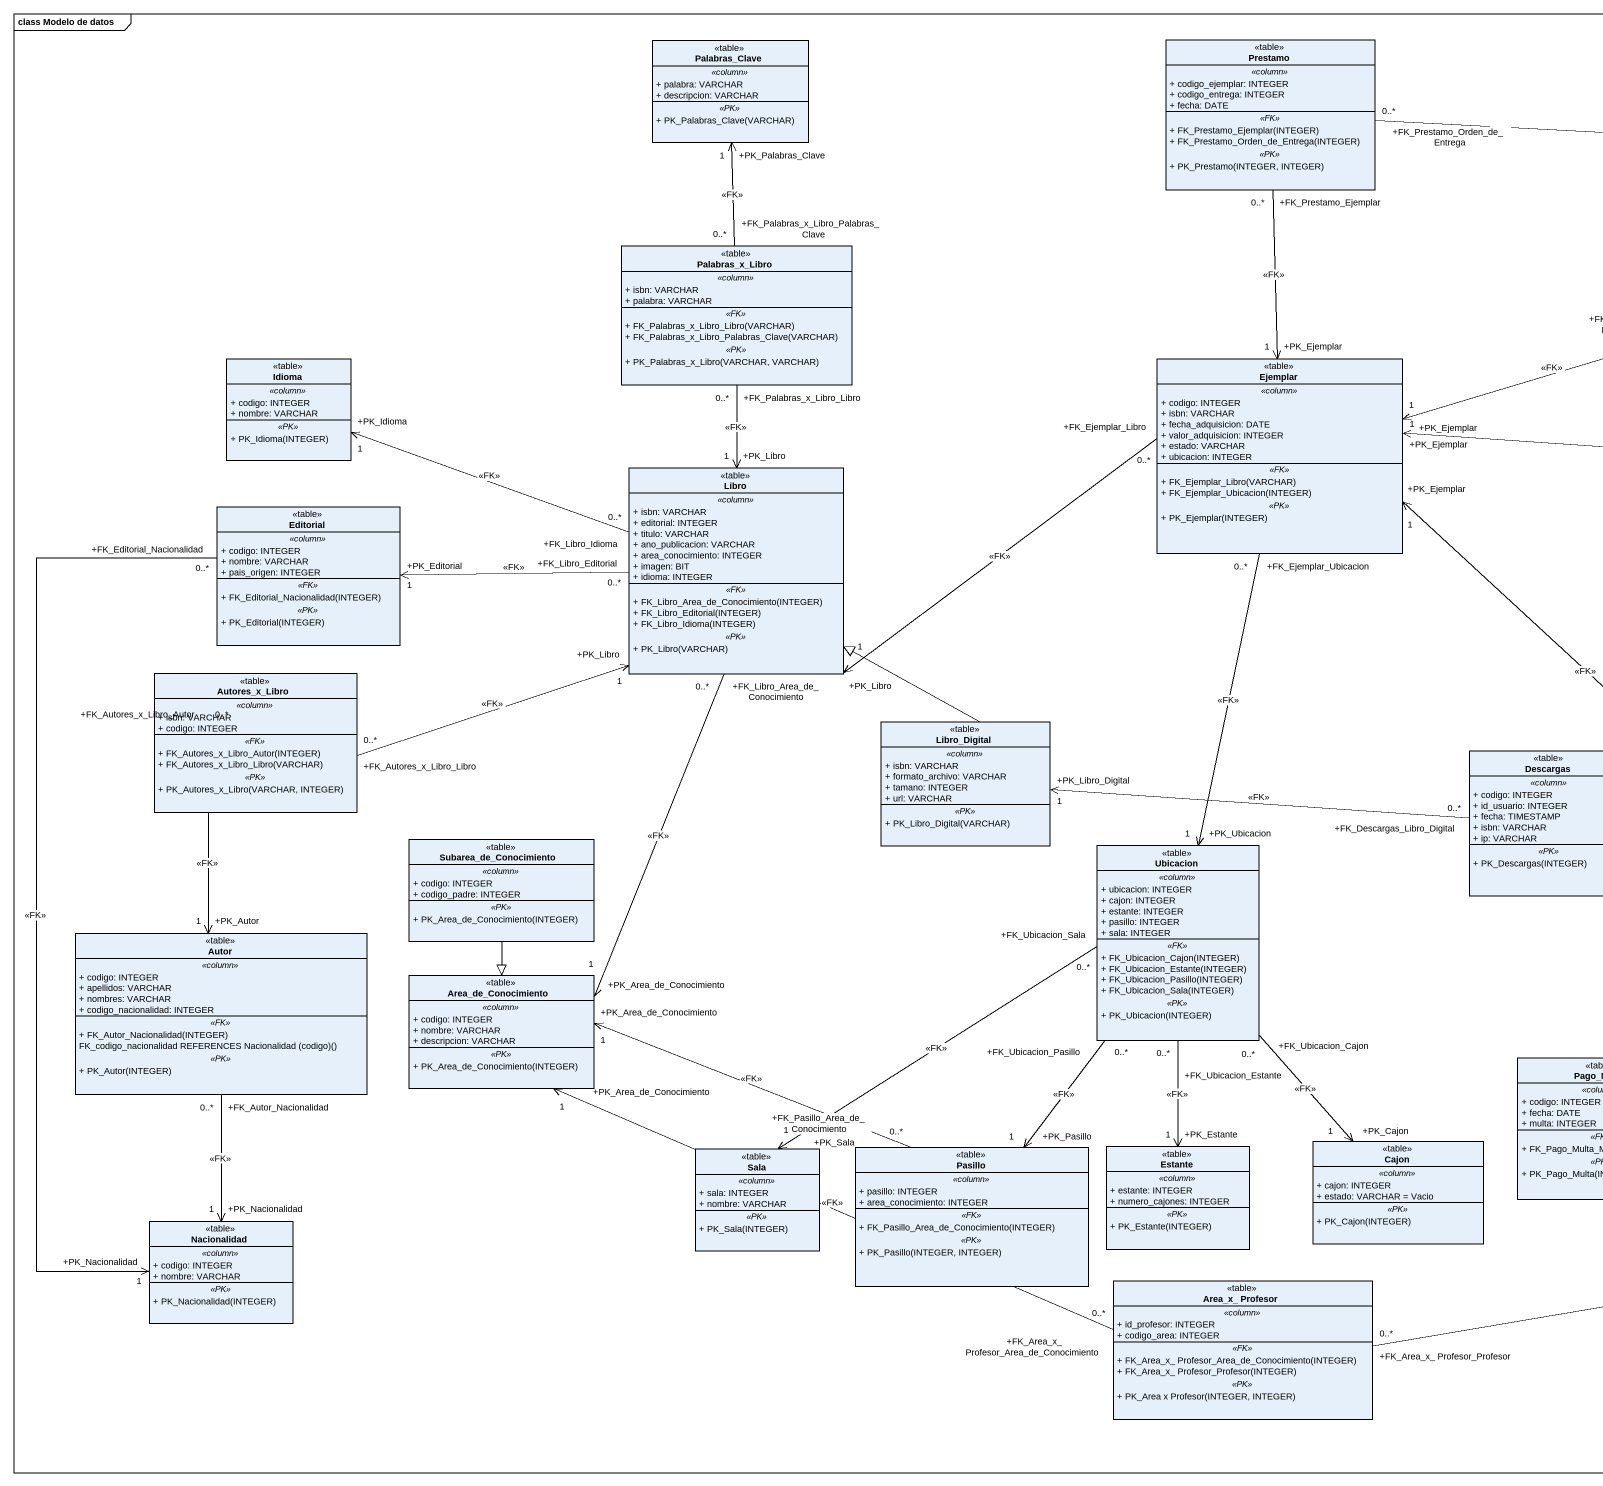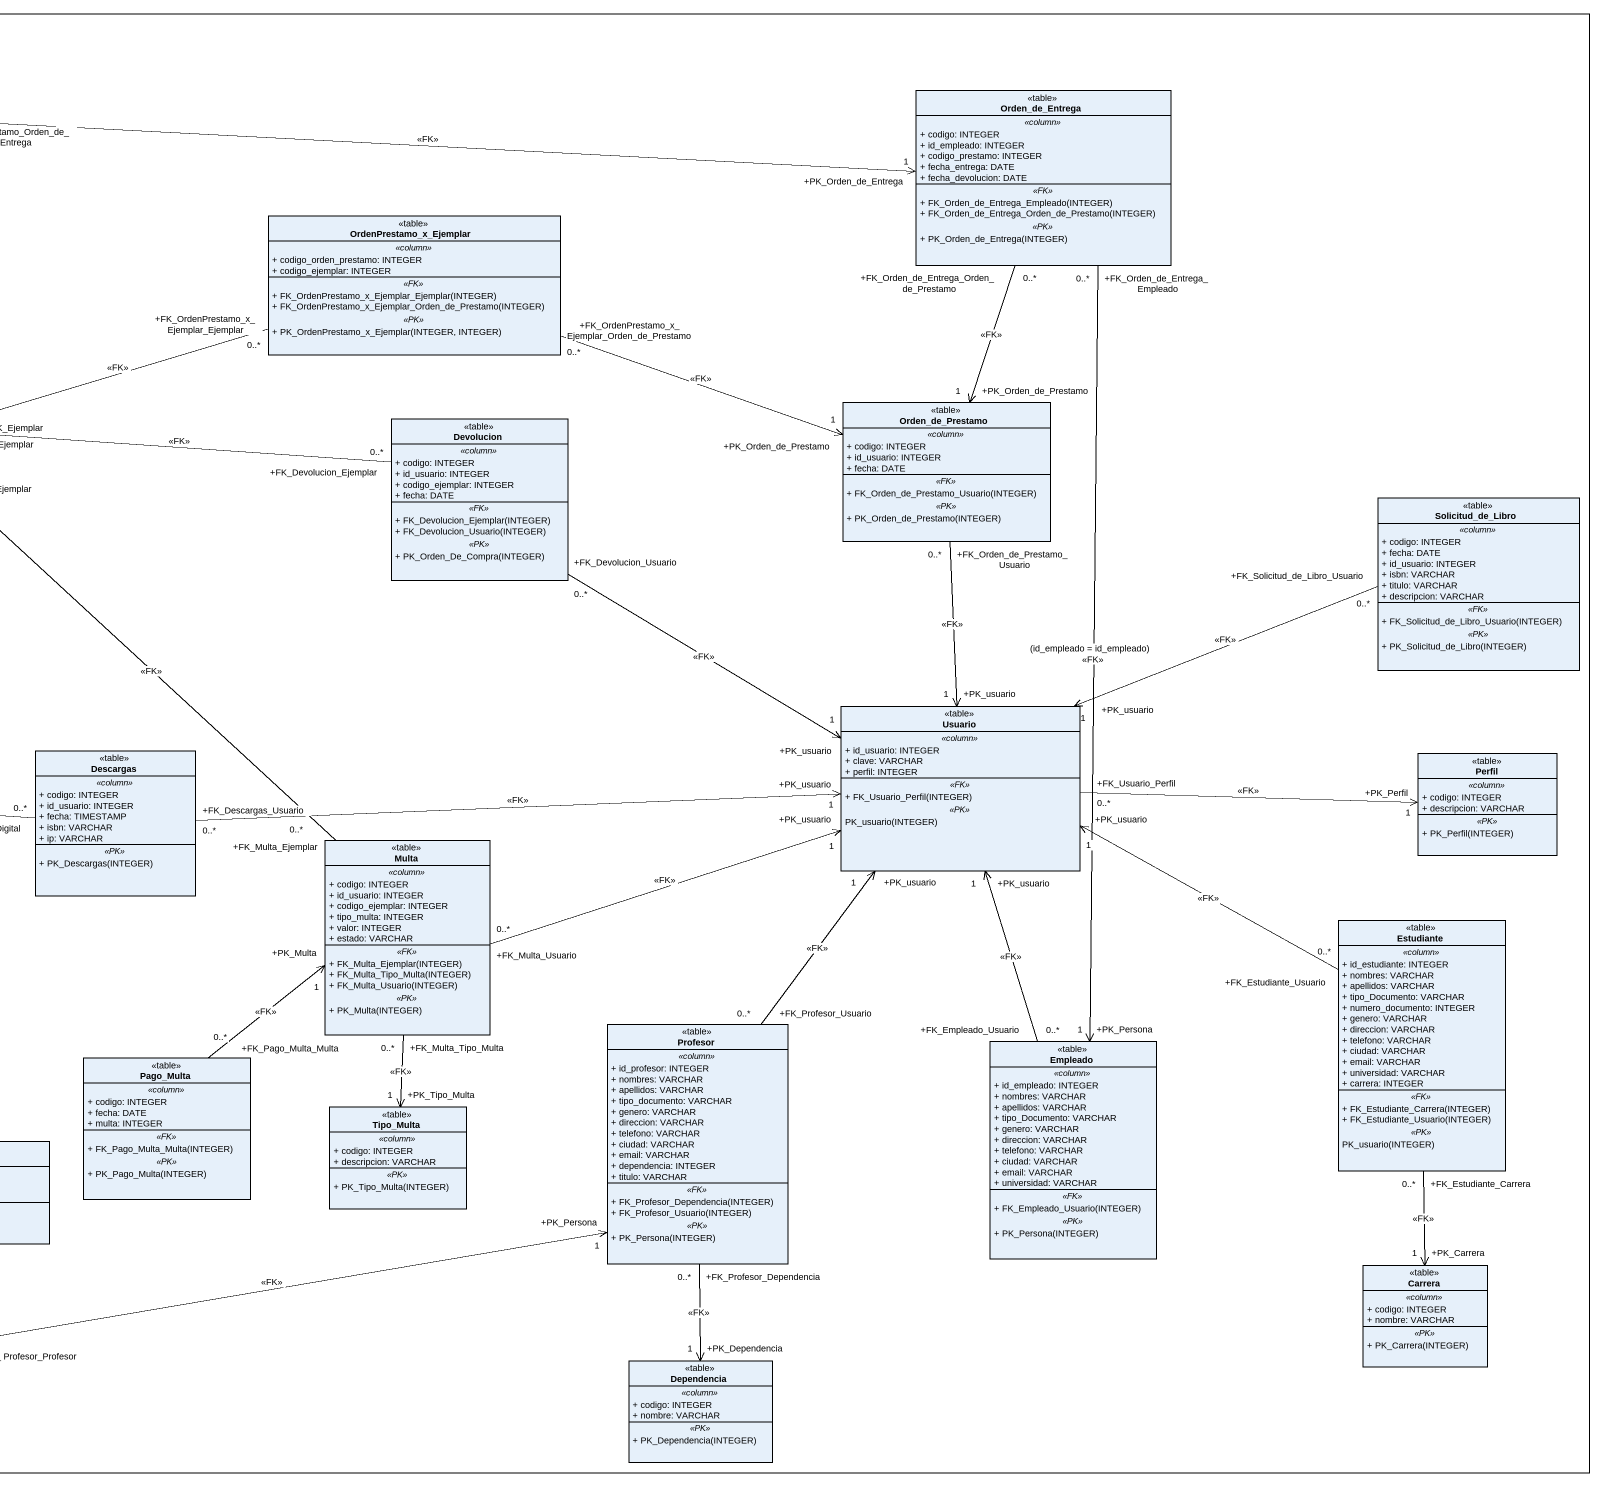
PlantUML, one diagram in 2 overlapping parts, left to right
@startuml
mainframe class Modelo de datos
hide circle
hide empty members
skinparam classAttributeIconSize 0
class Palabras_Clave <<table>> {
  .. <<column>> ..
  + palabra: VARCHAR
  + descripcion: VARCHAR
  .. <<PK>> ..
  + PK_Palabras_Clave(VARCHAR)
}
class Prestamo <<table>> {
  .. <<column>> ..
  + codigo_ejemplar: INTEGER
  + codigo_entrega: INTEGER
  + fecha: DATE
  .. <<FK>> ..
  + FK_Prestamo_Ejemplar(INTEGER)
  + FK_Prestamo_Orden_de_Entrega(INTEGER)
  .. <<PK>> ..
  + PK_Prestamo(INTEGER, INTEGER)
}
class Orden_de_Entrega <<table>> {
  .. <<column>> ..
  + codigo: INTEGER
  + id_empleado: INTEGER
  + codigo_prestamo: INTEGER
  + fecha_entrega: DATE
  + fecha_devolucion: DATE
  .. <<FK>> ..
  + FK_Orden_de_Entrega_Empleado(INTEGER)
  + FK_Orden_de_Entrega_Orden_de_Prestamo(INTEGER)
  .. <<PK>> ..
  + PK_Orden_de_Entrega(INTEGER)
}
class Palabras_x_Libro <<table>> {
  .. <<column>> ..
  + isbn: VARCHAR
  + palabra: VARCHAR
  .. <<FK>> ..
  + FK_Palabras_x_Libro_Libro(VARCHAR)
  + FK_Palabras_x_Libro_Palabras_Clave(VARCHAR)
  .. <<PK>> ..
  + PK_Palabras_x_Libro(VARCHAR, VARCHAR)
}
class OrdenPrestamo_x_Ejemplar <<table>> {
  .. <<column>> ..
  + codigo_orden_prestamo: INTEGER
  + codigo_ejemplar: INTEGER
  .. <<FK>> ..
  + FK_OrdenPrestamo_x_Ejemplar_Ejemplar(INTEGER)
  + FK_OrdenPrestamo_x_Ejemplar_Orden_de_Prestamo(INTEGER)
  .. <<PK>> ..
  + PK_OrdenPrestamo_x_Ejemplar(INTEGER, INTEGER)
}
class Idioma <<table>> {
  .. <<column>> ..
  + codigo: INTEGER
  + nombre: VARCHAR
  .. <<PK>> ..
  + PK_Idioma(INTEGER)
}
class Ejemplar <<table>> {
  .. <<column>> ..
  + codigo: INTEGER
  + isbn: VARCHAR
  + fecha_adquisicion: DATE
  + valor_adquisicion: INTEGER
  + estado: VARCHAR
  + ubicacion: INTEGER
  .. <<FK>> ..
  + FK_Ejemplar_Libro(VARCHAR)
  + FK_Ejemplar_Ubicacion(INTEGER)
  .. <<PK>> ..
  + PK_Ejemplar(INTEGER)
}
class Orden_de_Prestamo <<table>> {
  .. <<column>> ..
  + codigo: INTEGER
  + id_usuario: INTEGER
  + fecha: DATE
  .. <<FK>> ..
  + FK_Orden_de_Prestamo_Usuario(INTEGER)
  .. <<PK>> ..
  + PK_Orden_de_Prestamo(INTEGER)
}
class Devolucion <<table>> {
  .. <<column>> ..
  + codigo: INTEGER
  + id_usuario: INTEGER
  + codigo_ejemplar: INTEGER
  + fecha: DATE
  .. <<FK>> ..
  + FK_Devolucion_Ejemplar(INTEGER)
  + FK_Devolucion_Usuario(INTEGER)
  .. <<PK>> ..
  + PK_Orden_De_Compra(INTEGER)
}
class Libro <<table>> {
  .. <<column>> ..
  + isbn: VARCHAR
  + editorial: INTEGER
  + titulo: VARCHAR
  + ano_publicacion: VARCHAR
  + area_conocimiento: INTEGER
  + imagen: BIT
  + idioma: INTEGER
  .. <<FK>> ..
  + FK_Libro_Area_de_Conocimiento(INTEGER)
  + FK_Libro_Editorial(INTEGER)
  + FK_Libro_Idioma(INTEGER)
  .. <<PK>> ..
  + PK_Libro(VARCHAR)
}
class Editorial <<table>> {
  .. <<column>> ..
  + codigo: INTEGER
  + nombre: VARCHAR
  + pais_origen: INTEGER
  .. <<FK>> ..
  + FK_Editorial_Nacionalidad(INTEGER)
  .. <<PK>> ..
  + PK_Editorial(INTEGER)
}
class Solicitud_de_Libro <<table>> {
  .. <<column>> ..
  + codigo: INTEGER
  + fecha: DATE
  + id_usuario: INTEGER
  + isbn: VARCHAR
  + titulo: VARCHAR
  + descripcion: VARCHAR
  .. <<FK>> ..
  + FK_Solicitud_de_Libro_Usuario(INTEGER)
  .. <<PK>> ..
  + PK_Solicitud_de_Libro(INTEGER)
}
class Autores_x_Libro <<table>> {
  .. <<column>> ..
  + isbn: VARCHAR
  + codigo: INTEGER
  .. <<FK>> ..
  + FK_Autores_x_Libro_Autor(INTEGER)
  + FK_Autores_x_Libro_Libro(VARCHAR)
  .. <<PK>> ..
  + PK_Autores_x_Libro(VARCHAR, INTEGER)
}
class Usuario <<table>> {
  .. <<column>> ..
  + id_usuario: INTEGER
  + clave: VARCHAR
  + perfil: INTEGER
  .. <<FK>> ..
  + FK_Usuario_Perfil(INTEGER)
  .. <<PK>> ..
  PK_usuario(INTEGER)
}
class Libro_Digital <<table>> {
  .. <<column>> ..
  + isbn: VARCHAR
  + formato_archivo: VARCHAR
  + tamano: INTEGER
  + url: VARCHAR
  .. <<PK>> ..
  + PK_Libro_Digital(VARCHAR)
}
class Descargas <<table>> {
  .. <<column>> ..
  + codigo: INTEGER
  + id_usuario: INTEGER
  + fecha: TIMESTAMP
  + isbn: VARCHAR
  + ip: VARCHAR
  .. <<PK>> ..
  + PK_Descargas(INTEGER)
}
class Perfil <<table>> {
  .. <<column>> ..
  + codigo: INTEGER
  + descripcion: VARCHAR
  .. <<PK>> ..
  + PK_Perfil(INTEGER)
}
class Subarea_de_Conocimiento <<table>> {
  .. <<column>> ..
  + codigo: INTEGER
  + codigo_padre: INTEGER
  .. <<PK>> ..
  + PK_Area_de_Conocimiento(INTEGER)
}
class Ubicacion <<table>> {
  .. <<column>> ..
  + ubicacion: INTEGER
  + cajon: INTEGER
  + estante: INTEGER
  + pasillo: INTEGER
  + sala: INTEGER
  .. <<FK>> ..
  + FK_Ubicacion_Cajon(INTEGER)
  + FK_Ubicacion_Estante(INTEGER)
  + FK_Ubicacion_Pasillo(INTEGER)
  + FK_Ubicacion_Sala(INTEGER)
  .. <<PK>> ..
  + PK_Ubicacion(INTEGER)
}
class Multa <<table>> {
  .. <<column>> ..
  + codigo: INTEGER
  + id_usuario: INTEGER
  + codigo_ejemplar: INTEGER
  + tipo_multa: INTEGER
  + valor: INTEGER
  + estado: VARCHAR
  .. <<FK>> ..
  + FK_Multa_Ejemplar(INTEGER)
  + FK_Multa_Tipo_Multa(INTEGER)
  + FK_Multa_Usuario(INTEGER)
  .. <<PK>> ..
  + PK_Multa(INTEGER)
}
class Autor <<table>> {
  .. <<column>> ..
  + codigo: INTEGER
  + apellidos: VARCHAR
  + nombres: VARCHAR
  + codigo_nacionalidad: INTEGER
  .. <<FK>> ..
  + FK_Autor_Nacionalidad(INTEGER)
  FK_codigo_nacionalidad REFERENCES Nacionalidad (codigo)()
  .. <<PK>> ..
  + PK_Autor(INTEGER)
}
class Estudiante <<table>> {
  .. <<column>> ..
  + id_estudiante: INTEGER
  + nombres: VARCHAR
  + apellidos: VARCHAR
  + tipo_Documento: VARCHAR
  + numero_documento: INTEGER
  + genero: VARCHAR
  + direccion: VARCHAR
  + telefono: VARCHAR
  + ciudad: VARCHAR
  + email: VARCHAR
  + universidad: VARCHAR
  + carrera: INTEGER
  .. <<FK>> ..
  + FK_Estudiante_Carrera(INTEGER)
  + FK_Estudiante_Usuario(INTEGER)
  .. <<PK>> ..
  PK_usuario(INTEGER)
}
class Area_de_Conocimiento <<table>> {
  .. <<column>> ..
  + codigo: INTEGER
  + nombre: VARCHAR
  + descripcion: VARCHAR
  .. <<PK>> ..
  + PK_Area_de_Conocimiento(INTEGER)
}
class Profesor <<table>> {
  .. <<column>> ..
  + id_profesor: INTEGER
  + nombres: VARCHAR
  + apellidos: VARCHAR
  + tipo_documento: VARCHAR
  + genero: VARCHAR
  + direccion: VARCHAR
  + telefono: VARCHAR
  + ciudad: VARCHAR
  + email: VARCHAR
  + dependencia: INTEGER
  + titulo: VARCHAR
  .. <<FK>> ..
  + FK_Profesor_Dependencia(INTEGER)
  + FK_Profesor_Usuario(INTEGER)
  .. <<PK>> ..
  + PK_Persona(INTEGER)
}
class Pago_Multa <<table>> {
  .. <<column>> ..
  + codigo: INTEGER
  + fecha: DATE
  + multa: INTEGER
  .. <<FK>> ..
  + FK_Pago_Multa_Multa(INTEGER)
  .. <<PK>> ..
  + PK_Pago_Multa(INTEGER)
}
class Empleado <<table>> {
  .. <<column>> ..
  + id_empleado: INTEGER
  + nombres: VARCHAR
  + apellidos: VARCHAR
  + tipo_Documento: VARCHAR
  + genero: VARCHAR
  + direccion: VARCHAR
  + telefono: VARCHAR
  + ciudad: VARCHAR
  + email: VARCHAR
  + universidad: VARCHAR
  .. <<FK>> ..
  + FK_Empleado_Usuario(INTEGER)
  .. <<PK>> ..
  + PK_Persona(INTEGER)
}
class Cajon <<table>> {
  .. <<column>> ..
  + cajon: INTEGER
  + estado: VARCHAR = Vacio
  .. <<PK>> ..
  + PK_Cajon(INTEGER)
}
class Tipo_Multa <<table>> {
  .. <<column>> ..
  + codigo: INTEGER
  + descripcion: VARCHAR
  .. <<PK>> ..
  + PK_Tipo_Multa(INTEGER)
}
class Sala <<table>> {
  .. <<column>> ..
  + sala: INTEGER
  + nombre: VARCHAR
  .. <<PK>> ..
  + PK_Sala(INTEGER)
}
class Pasillo <<table>> {
  .. <<column>> ..
  + pasillo: INTEGER
  + area_conocimiento: INTEGER
  .. <<FK>> ..
  + FK_Pasillo_Area_de_Conocimiento(INTEGER)
  .. <<PK>> ..
  + PK_Pasillo(INTEGER, INTEGER)
}
class Estante <<table>> {
  .. <<column>> ..
  + estante: INTEGER
  + numero_cajones: INTEGER
  .. <<PK>> ..
  + PK_Estante(INTEGER)
}
class Nacionalidad <<table>> {
  .. <<column>> ..
  + codigo: INTEGER
  + nombre: VARCHAR
  .. <<PK>> ..
  + PK_Nacionalidad(INTEGER)
}
class "Area_x_ Profesor" as Area_x_Profesor <<table>> {
  .. <<column>> ..
  + id_profesor: INTEGER
  + codigo_area: INTEGER
  .. <<FK>> ..
  + FK_Area_x_ Profesor_Area_de_Conocimiento(INTEGER)
  + FK_Area_x_ Profesor_Profesor(INTEGER)
  .. <<PK>> ..
  + PK_Area x Profesor(INTEGER, INTEGER)
}
class Carrera <<table>> {
  .. <<column>> ..
  + codigo: INTEGER
  + nombre: VARCHAR
  .. <<PK>> ..
  + PK_Carrera(INTEGER)
}
class Dependencia <<table>> {
  .. <<column>> ..
  + codigo: INTEGER
  + nombre: VARCHAR
  .. <<PK>> ..
  + PK_Dependencia(INTEGER)
}
Prestamo "+FK_Prestamo_Orden_de_Entrega\n0..*" -right-> "+PK_Orden_de_Entrega\n1" Orden_de_Entrega : <<FK>>
Prestamo "+FK_Prestamo_Ejemplar\n0..*" --> "+PK_Ejemplar\n1" Ejemplar : <<FK>>
Orden_de_Entrega "+FK_Orden_de_Entrega_Orden_de_Prestamo\n0..*" --> "+PK_Orden_de_Prestamo\n1" Orden_de_Prestamo : <<FK>>
Orden_de_Entrega "+FK_Orden_de_Entrega_Empleado\n0..*" --> "+PK_Persona\n1" Empleado : (id_empleado = id_empleado)\n<<FK>>
Palabras_x_Libro "+FK_Palabras_x_Libro_Palabras_Clave\n0..*" -up-> "+PK_Palabras_Clave\n1" Palabras_Clave : <<FK>>
Palabras_x_Libro "+FK_Palabras_x_Libro_Libro\n0..*" --> "+PK_Libro\n1" Libro : <<FK>>
OrdenPrestamo_x_Ejemplar "+FK_OrdenPrestamo_x_Ejemplar_Ejemplar\n0..*" -left-> "+PK_Ejemplar\n1" Ejemplar : <<FK>>
OrdenPrestamo_x_Ejemplar "+FK_OrdenPrestamo_x_Ejemplar_Orden_de_Prestamo\n0..*" -right-> "+PK_Orden_de_Prestamo\n1" Orden_de_Prestamo : <<FK>>
Ejemplar "+FK_Ejemplar_Libro\n0..*" -left-> "+PK_Libro\n1" Libro : <<FK>>
Ejemplar "+FK_Ejemplar_Ubicacion\n0..*" --> "+PK_Ubicacion\n1" Ubicacion : <<FK>>
Orden_de_Prestamo "+FK_Orden_de_Prestamo_Usuario\n0..*" --> "+PK_usuario\n1" Usuario : <<FK>>
Devolucion "+FK_Devolucion_Ejemplar\n0..*" -left-> "+PK_Ejemplar\n1" Ejemplar : <<FK>>
Devolucion "+FK_Devolucion_Usuario\n0..*" --> "+PK_usuario\n1" Usuario : <<FK>>
Libro "+FK_Libro_Idioma\n0..*" -left-> "+PK_Idioma\n1" Idioma : <<FK>>
Libro "+FK_Libro_Editorial\n0..*" -left-> "+PK_Editorial\n1" Editorial : <<FK>>
Libro "+FK_Libro_Area_de_Conocimiento\n0..*" --> "+PK_Area_de_Conocimiento\n1" Area_de_Conocimiento : <<FK>>
Editorial "+FK_Editorial_Nacionalidad\n0..*" --> "+PK_Nacionalidad\n1" Nacionalidad : <<FK>>
Solicitud_de_Libro "+FK_Solicitud_de_Libro_Usuario\n0..*" -left-> "+PK_usuario\n1" Usuario : <<FK>>
Autores_x_Libro "+FK_Autores_x_Libro_Libro\n0..*" -right-> "+PK_Libro\n1" Libro : <<FK>>
Autores_x_Libro "+FK_Autores_x_Libro_Autor\n0..*" --> "+PK_Autor\n1" Autor : <<FK>>
Usuario "+FK_Usuario_Perfil\n0..*" -right-> "+PK_Perfil\n1" Perfil : <<FK>>
Libro_Digital -up-|> Libro
Descargas "+FK_Descargas_Usuario\n0..*" -right-> "+PK_usuario\n1" Usuario : <<FK>>
Descargas "+FK_Descargas_Libro_Digital\n0..*" -left-> "+PK_Libro_Digital\n1" Libro_Digital : <<FK>>
Subarea_de_Conocimiento --|> Area_de_Conocimiento
Ubicacion "+FK_Ubicacion_Cajon\n0..*" --> "+PK_Cajon\n1" Cajon : <<FK>>
Ubicacion "+FK_Ubicacion_Sala\n0..*" --> "+PK_Sala\n1" Sala : <<FK>>
Ubicacion "+FK_Ubicacion_Pasillo\n0..*" --> "+PK_Pasillo\n1" Pasillo : <<FK>>
Ubicacion "+FK_Ubicacion_Estante\n0..*" --> "+PK_Estante\n1" Estante : <<FK>>
Multa "+FK_Multa_Ejemplar\n0..*" -up-> "+PK_Ejemplar\n1" Ejemplar : <<FK>>
Multa "+FK_Multa_Usuario\n0..*" -right-> "+PK_usuario\n1" Usuario : <<FK>>
Multa "+FK_Multa_Tipo_Multa\n0..*" --> "+PK_Tipo_Multa\n1" Tipo_Multa : <<FK>>
Autor "+FK_Autor_Nacionalidad\n0..*" --> "+PK_Nacionalidad\n1" Nacionalidad : <<FK>>
Estudiante "+FK_Estudiante_Usuario\n0..*" -left-> "+PK_usuario\n1" Usuario : <<FK>>
Estudiante "+FK_Estudiante_Carrera\n0..*" --> "+PK_Carrera\n1" Carrera : <<FK>>
Profesor "+FK_Profesor_Usuario\n0..*" -up-> "+PK_usuario\n1" Usuario : <<FK>>
Profesor "+FK_Profesor_Dependencia\n0..*" --> "+PK_Dependencia\n1" Dependencia : <<FK>>
Pago_Multa "+FK_Pago_Multa_Multa\n0..*" -up-> "+PK_Multa\n1" Multa : <<FK>>
Empleado "+FK_Empleado_Usuario\n0..*" -up-> "+PK_usuario\n1" Usuario : <<FK>>
Pasillo "+FK_Pasillo_Area_de_Conocimiento\n0..*" -left-> "+PK_Area_de_Conocimiento\n1" Area_de_Conocimiento : <<FK>>
Area_x_Profesor "+FK_Area_x_ Profesor_Area_de_Conocimiento\n0..*" -left-> "+PK_Area_de_Conocimiento\n1" Area_de_Conocimiento : <<FK>>
Area_x_Profesor "+FK_Area_x_ Profesor_Profesor\n0..*" -right-> "+PK_Persona\n1" Profesor : <<FK>>
@enduml
